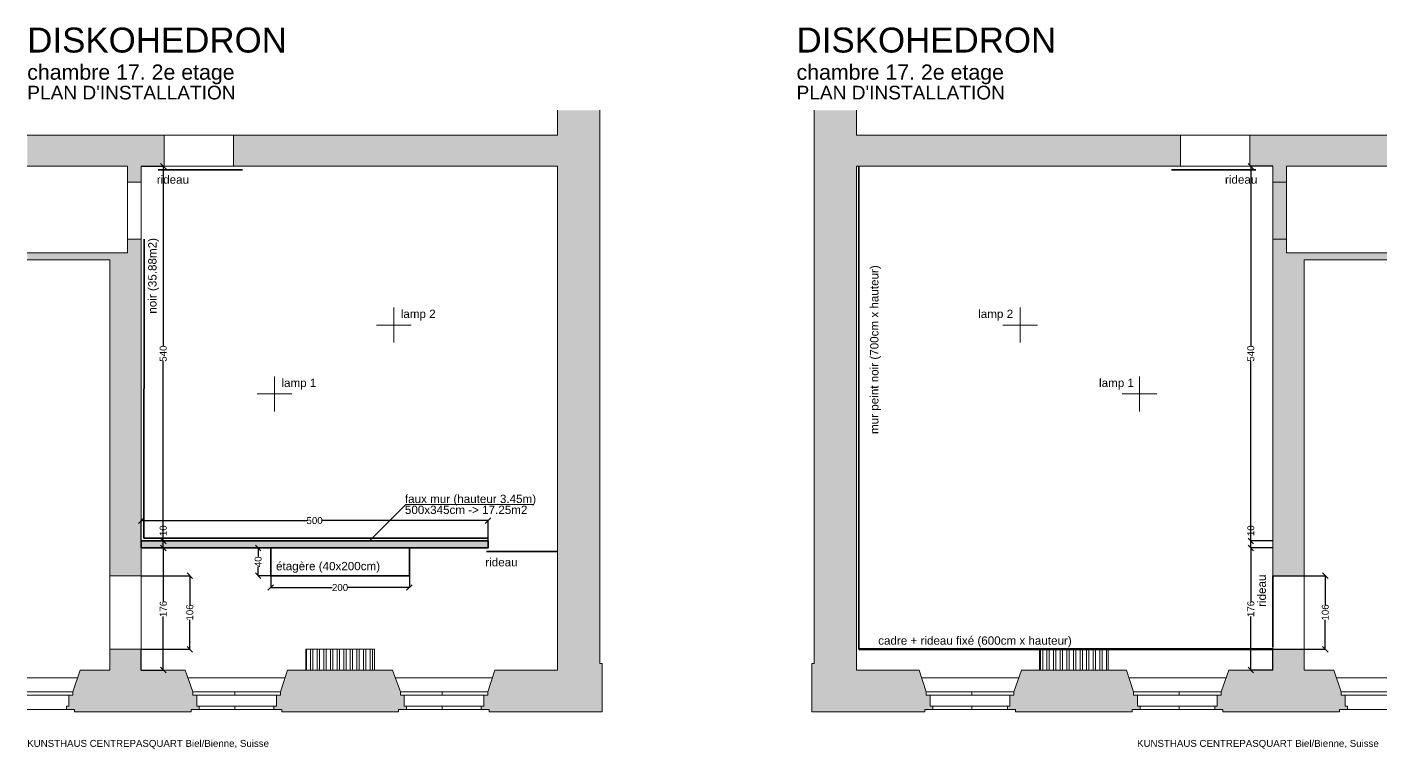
# Model space of a CAD drawing. Header units: millimetres. Extents: x -164 to 1796, y -2269 to 790.
# Drawn here: x -164 to 1796, y -249 to 790 of the extents above; entities that cross this region are included whole.
import ezdxf

# ---------------------------------------------------------------- set-up
doc = ezdxf.new("R2010")
doc.units = ezdxf.units.MM
for name, color, linetype, lineweight in [('dimensions', 251, 'Continuous', 13), ('intervention', 230, 'Continuous', 35), ('invisible', 253, 'Continuous', 5), ('murs', 7, 'Continuous', 15), ('thin', 251, 'Continuous', 9)]:
    doc.layers.add(name, color=color, linetype=linetype, lineweight=lineweight)
doc.styles.get("Standard").update_dxf_attribs({"font": 'arial.ttf'})
doc.linetypes.add('ZIGZAG', pattern='A,0.00254,-5.08,[131,ltypeshp.shx,S=5.08,R=0,X=-5.08,Y=0],-10.16,[131,ltypeshp.shx,S=5.08,R=180,X=5.08,Y=0],-5.08', length=20.32254)
doc.dimstyles.get("Standard").update_dxf_attribs({"dimtxt": 10, "dimasz": 8, "dimexe": 0.18, "dimexo": 0.0625, "dimgap": 0.09, "dimtad": 0, "dimdec": 0, "dimzin": 0, "dimdsep": 46, "dimtxsty": 'Standard', "dimblk": 'OBLIQUE', "dimcen": 0.09, "dimadec": 0, "dimazin": 0, "dimtfac": 1, "dimtdec": 0, "dimtofl": 0, "dimtmove": 0, "dimatfit": 3, "dimldrblk": 'OBLIQUE', "dimfxl": 1, "dimtolj": 1, "dimtzin": 0, "dimarcsym": 0})

# ---------------------------------------------------------------- blocks, each defined once
blk = doc.blocks.new('_Oblique')
at = {"color": 0, "linetype": 'ByBlock', "lineweight": -2}
blk.add_line((-0.5, -0.5), (0.5, 0.5), dxfattribs=at)
blk = doc.blocks.new('*D1')
at = {"layer": 'Defpoints', "color": 0, "transparency": 16777216}
for p in [(500, 79.3), (0, 50), (500, 50)]:
    blk.add_point(p, dxfattribs=at)
at = {"layer": 'dimensions', "color": 0, "lineweight": -2, "transparency": 16777216}
for p, q in [((0, 50.1), (0, 79.4)), ((0, 79.3), (238.9, 79.3)), ((500, 79.3), (261.1, 79.3)), ((500, 50.1), (500, 79.4))]:
    blk.add_line(p, q, dxfattribs=at)
at = {"layer": 'dimensions', "color": 0, "lineweight": -2, "transparency": 16777216, "xscale": 8, "yscale": 8, "zscale": 8, "rotation": 180}
blk.add_blockref('_Oblique', (0, 79.3), dxfattribs=at)
at = {"layer": 'dimensions', "color": 0, "lineweight": -2, "transparency": 16777216, "xscale": 8, "yscale": 8, "zscale": 8}
blk.add_blockref('_Oblique', (500, 79.3), dxfattribs=at)
at = {"layer": 'dimensions', "color": 0, "transparency": 16777216, "insert": (250, 79.3), "char_height": 10, "attachment_point": 5}
blk.add_mtext('\\A1;500', dxfattribs=at)
blk = doc.blocks.new('*D2')
at = {"layer": 'Defpoints', "color": 0, "transparency": 16777216}
for p in [(0, 40), (31.8, 40), (0, -136)]:
    blk.add_point(p, dxfattribs=at)
at = {"layer": 'dimensions', "color": 0, "lineweight": -2, "transparency": 16777216}
for p, q in [((0.1, 40), (31.9, 40)), ((31.8, 40), (31.8, -37.3)), ((31.8, -136), (31.8, -58.7)), ((0.1, -136), (31.9, -136))]:
    blk.add_line(p, q, dxfattribs=at)
at = {"layer": 'dimensions', "color": 0, "lineweight": -2, "transparency": 16777216, "xscale": 8, "yscale": 8, "zscale": 8}
for p, rotation in [((31.8, 40), 90), ((31.8, -136), 270)]:
    blk.add_blockref('_Oblique', p, dxfattribs=dict(at, rotation=rotation))
at = {"layer": 'dimensions', "color": 0, "transparency": 16777216, "insert": (31.8, -48), "char_height": 10, "attachment_point": 5, "rotation": 90}
blk.add_mtext('\\A1;176', dxfattribs=at)
blk = doc.blocks.new('*D3')
at = {"layer": 'Defpoints', "color": 0, "transparency": 16777216}
for p in [(0, 590), (31.8, 590), (0, 50.1)]:
    blk.add_point(p, dxfattribs=at)
at = {"layer": 'dimensions', "color": 0, "lineweight": -2, "transparency": 16777216}
for p, q in [((0.1, 590), (31.9, 590)), ((31.8, 590), (31.8, 331.2)), ((31.8, 50.1), (31.8, 308.9)), ((0.1, 50.1), (31.9, 50.1))]:
    blk.add_line(p, q, dxfattribs=at)
at = {"layer": 'dimensions', "color": 0, "lineweight": -2, "transparency": 16777216, "xscale": 8, "yscale": 8, "zscale": 8}
for p, rotation in [((31.8, 590), 90), ((31.8, 50.1), 270)]:
    blk.add_blockref('_Oblique', p, dxfattribs=dict(at, rotation=rotation))
at = {"layer": 'dimensions', "color": 0, "transparency": 16777216, "insert": (31.8, 320), "char_height": 10, "attachment_point": 5, "rotation": 90}
blk.add_mtext('\\A1;540', dxfattribs=at)
blk = doc.blocks.new('*D4')
at = {"layer": 'Defpoints', "color": 0, "transparency": 16777216}
for p in [(0.6, 50), (0.6, 40), (31.8, 50)]:
    blk.add_point(p, dxfattribs=at)
at = {"layer": 'dimensions', "color": 0, "lineweight": -2, "transparency": 16777216}
for p, q in [((0.7, 50), (31.9, 50)), ((0.7, 40), (31.9, 40)), ((31.8, 50), (31.8, 58)), ((31.8, 40), (31.8, 50))]:
    blk.add_line(p, q, dxfattribs=at)
at = {"layer": 'dimensions', "color": 0, "lineweight": -2, "transparency": 16777216, "xscale": 8, "yscale": 8, "zscale": 8}
for p, rotation in [((31.8, 50), 90), ((31.8, 40), 270)]:
    blk.add_blockref('_Oblique', p, dxfattribs=dict(at, rotation=rotation))
at = {"layer": 'dimensions', "color": 0, "transparency": 16777216, "insert": (31.8, 64.8), "char_height": 10, "attachment_point": 5, "rotation": 90}
blk.add_mtext('\\A1;10', dxfattribs=at)
blk = doc.blocks.new('*D6')
at = {"layer": 'Defpoints', "color": 0, "transparency": 16777216}
for p in [(186.7, 40), (168.6, 0), (186.7, 0)]:
    blk.add_point(p, dxfattribs=at)
at = {"layer": 'dimensions', "color": 0, "lineweight": -2, "transparency": 16777216}
for p, q in [((186.7, 40), (168.4, 40)), ((168.6, 40), (168.6, 27.4)), ((186.7, 0), (168.4, 0)), ((168.6, 0), (168.6, 12.6))]:
    blk.add_line(p, q, dxfattribs=at)
at = {"layer": 'dimensions', "color": 0, "lineweight": -2, "transparency": 16777216, "xscale": 8, "yscale": 8, "zscale": 8}
for p, rotation in [((168.6, 40), 90), ((168.6, 0), 270)]:
    blk.add_blockref('_Oblique', p, dxfattribs=dict(at, rotation=rotation))
at = {"layer": 'dimensions', "color": 0, "transparency": 16777216, "insert": (168.6, 20), "char_height": 10, "attachment_point": 5, "rotation": 90}
blk.add_mtext('\\A1;40', dxfattribs=at)
blk = doc.blocks.new('*D7')
at = {"layer": 'Defpoints', "color": 0, "transparency": 16777216}
for p in [(186.7, 0), (386.7, 0), (386.7, -17.1)]:
    blk.add_point(p, dxfattribs=at)
at = {"layer": 'dimensions', "color": 0, "lineweight": -2, "transparency": 16777216}
for p, q in [((186.7, -0.1), (186.7, -17.3)), ((186.7, -17.1), (275.5, -17.1)), ((386.7, -17.1), (297.9, -17.1)), ((386.7, -0.1), (386.7, -17.3))]:
    blk.add_line(p, q, dxfattribs=at)
at = {"layer": 'dimensions', "color": 0, "lineweight": -2, "transparency": 16777216, "xscale": 8, "yscale": 8, "zscale": 8, "rotation": 180}
blk.add_blockref('_Oblique', (186.7, -17.1), dxfattribs=at)
at = {"layer": 'dimensions', "color": 0, "lineweight": -2, "transparency": 16777216, "xscale": 8, "yscale": 8, "zscale": 8}
blk.add_blockref('_Oblique', (386.7, -17.1), dxfattribs=at)
at = {"layer": 'dimensions', "color": 0, "transparency": 16777216, "insert": (286.7, -17.1), "char_height": 10, "attachment_point": 5}
blk.add_mtext('\\A1;200', dxfattribs=at)
blk = doc.blocks.new('*D8')
at = {"layer": 'Defpoints', "color": 0, "transparency": 16777216}
for p in [(0, 0), (0, -106), (70.1, -106)]:
    blk.add_point(p, dxfattribs=at)
at = {"layer": 'murs', "color": 0, "lineweight": -2, "transparency": 16777216}
for p, q in [((0.1, 0), (70.3, 0)), ((70.1, 0), (70.1, -42.3)), ((70.1, -106), (70.1, -63.7)), ((0.1, -106), (70.3, -106))]:
    blk.add_line(p, q, dxfattribs=at)
at = {"layer": 'murs', "color": 0, "lineweight": -2, "transparency": 16777216, "xscale": 8, "yscale": 8, "zscale": 8}
for p, rotation in [((70.1, 0), 90), ((70.1, -106), 270)]:
    blk.add_blockref('_Oblique', p, dxfattribs=dict(at, rotation=rotation))
at = {"layer": 'murs', "color": 0, "transparency": 16777216, "insert": (70.1, -53), "char_height": 10, "attachment_point": 5, "rotation": 90}
blk.add_mtext('\\A1;106', dxfattribs=at)
blk = doc.blocks.new('*D11')
at = {"layer": 'Defpoints', "color": 0, "transparency": 16777216}
for p in [(1599.7, 40), (1631.4, 40), (1631.4, -136)]:
    blk.add_point(p, dxfattribs=at)
at = {"layer": 'dimensions', "color": 0, "lineweight": -2, "transparency": 16777216}
for p, q in [((1631.3, 40), (1599.5, 40)), ((1599.7, 40), (1599.7, -37.3)), ((1599.7, -136), (1599.7, -58.7)), ((1631.3, -136), (1599.5, -136))]:
    blk.add_line(p, q, dxfattribs=at)
at = {"layer": 'dimensions', "color": 0, "lineweight": -2, "transparency": 16777216, "xscale": 8, "yscale": 8, "zscale": 8}
for p, rotation in [((1599.7, 40), 90), ((1599.7, -136), 270)]:
    blk.add_blockref('_Oblique', p, dxfattribs=dict(at, rotation=rotation))
at = {"layer": 'dimensions', "color": 0, "transparency": 16777216, "insert": (1599.7, -48), "char_height": 10, "attachment_point": 5, "rotation": 90}
blk.add_mtext('\\A1;176', dxfattribs=at)
blk = doc.blocks.new('*D12')
at = {"layer": 'Defpoints', "color": 0, "transparency": 16777216}
for p in [(1599.7, 590), (1631.4, 590), (1631.4, 50.1)]:
    blk.add_point(p, dxfattribs=at)
at = {"layer": 'dimensions', "color": 0, "lineweight": -2, "transparency": 16777216}
for p, q in [((1631.3, 590), (1599.5, 590)), ((1599.7, 590), (1599.7, 331.2)), ((1599.7, 50.1), (1599.7, 308.9)), ((1631.3, 50.1), (1599.5, 50.1))]:
    blk.add_line(p, q, dxfattribs=at)
at = {"layer": 'dimensions', "color": 0, "lineweight": -2, "transparency": 16777216, "xscale": 8, "yscale": 8, "zscale": 8}
for p, rotation in [((1599.7, 590), 90), ((1599.7, 50.1), 270)]:
    blk.add_blockref('_Oblique', p, dxfattribs=dict(at, rotation=rotation))
at = {"layer": 'dimensions', "color": 0, "transparency": 16777216, "insert": (1599.7, 320), "char_height": 10, "attachment_point": 5, "rotation": 90}
blk.add_mtext('\\A1;540', dxfattribs=at)
blk = doc.blocks.new('*D9')
at = {"layer": 'Defpoints', "color": 0, "transparency": 16777216}
for p in [(1599.7, 50), (1630.8, 50), (1630.8, 40)]:
    blk.add_point(p, dxfattribs=at)
at = {"layer": 'dimensions', "color": 0, "lineweight": -2, "transparency": 16777216}
for p, q in [((1630.7, 50), (1599.5, 50)), ((1630.7, 40), (1599.5, 40)), ((1599.7, 50), (1599.7, 58)), ((1599.7, 40), (1599.7, 50))]:
    blk.add_line(p, q, dxfattribs=at)
at = {"layer": 'dimensions', "color": 0, "lineweight": -2, "transparency": 16777216, "xscale": 8, "yscale": 8, "zscale": 8}
for p, rotation in [((1599.7, 50), 90), ((1599.7, 40), 270)]:
    blk.add_blockref('_Oblique', p, dxfattribs=dict(at, rotation=rotation))
at = {"layer": 'dimensions', "color": 0, "transparency": 16777216, "insert": (1599.7, 64.8), "char_height": 10, "attachment_point": 5, "rotation": 90}
blk.add_mtext('\\A1;10', dxfattribs=at)
blk = doc.blocks.new('*D15')
at = {"layer": 'Defpoints', "color": 0, "transparency": 16777216}
for p in [(1631.4, 0), (1631.4, -106), (1707.1, -106)]:
    blk.add_point(p, dxfattribs=at)
at = {"layer": 'murs', "color": 0, "lineweight": -2, "transparency": 16777216}
for p, q in [((1631.5, 0), (1707.3, 0)), ((1707.1, 0), (1707.1, -42.3)), ((1707.1, -106), (1707.1, -63.7)), ((1631.5, -106), (1707.3, -106))]:
    blk.add_line(p, q, dxfattribs=at)
at = {"layer": 'murs', "color": 0, "lineweight": -2, "transparency": 16777216, "xscale": 8, "yscale": 8, "zscale": 8}
for p, rotation in [((1707.1, 0), 90), ((1707.1, -106), 270)]:
    blk.add_blockref('_Oblique', p, dxfattribs=dict(at, rotation=rotation))
at = {"layer": 'murs', "color": 0, "transparency": 16777216, "insert": (1707.1, -53), "char_height": 10, "attachment_point": 5, "rotation": 90}
blk.add_mtext('\\A1;106', dxfattribs=at)

msp = doc.modelspace()

# ---------------------------------------------------------------- hatches: boundary and pattern name
at = {"layer": 'intervention'}
h = msp.add_hatch(color=256, dxfattribs=at)
h.dxf.hatch_style = 1
h.paths.add_polyline_path([(500, 50), (0, 50), (0, 40), (500, 40)])
at = {"layer": 'murs'}
h = msp.add_hatch(color=254, dxfattribs=at)
h.dxf.hatch_style = 1
h.paths.add_polyline_path([(661.4, 670.7), (600, 670.7), (600, 635), (133, 635), (133, 590), (600, 590), (600, -136), (510, -136), (499.5, -167.3), (499.5, -172.3), (493.8, -172.3), (493.8, -188), (490.3, -188), (490.3, -193), (501.8, -193), (501.8, -196), (600, -196), (664.8, -196), (664.8, -126.4), (661.4, -126.4)])
h.paths.add_polyline_path([(33, 635), (-164.3, 635), (-164.3, 590), (-19.6, 590), (-19.6, 567.1), (0, 567.1), (0, 590), (33, 590)])
h.paths.add_polyline_path([(0, 484.9), (-19.6, 484.9), (-19.6, 465.3), (-164.3, 465.3), (-164.3, 455.2), (-45, 455.2), (-45, 0), (0, 0)])
h.paths.add_polyline_path([(63.4, -136), (0, -136), (0, -106), (-45, -106), (-45, -136), (-88.1, -136), (-98.6, -167.3), (-98.6, -172.3), (-104.3, -172.3), (-104.3, -188), (-107.8, -188), (-107.8, -193), (-96.3, -193), (-96.3, -196), (71.9, -196), (71.9, -193), (83.4, -193), (83.4, -188), (80.3, -188), (80.3, -172.3), (74.6, -172.3), (74.6, -167.3)])
h.paths.add_polyline_path([(379.2, -172.3), (373.6, -172.3), (373.6, -167.3), (362.4, -136), (211.1, -136), (200.6, -167.3), (200.6, -172.3), (194.9, -172.3), (194.9, -188), (191.4, -188), (191.4, -193), (202.9, -193), (202.9, -196), (370.8, -196), (370.8, -193), (382.3, -193), (382.3, -188), (379.2, -188)], flags=17)
h = msp.add_hatch(color=254, dxfattribs=at)
h.dxf.hatch_style = 1
h.paths.add_polyline_path([(1651, 567.1), (1631.4, 567.1), (1631.4, 484.9), (1651, 484.9)])
h.paths.add_polyline_path([(970, 670.7), (1031.4, 670.7), (1031.4, 635), (1498.4, 635), (1498.4, 590), (1031.4, 590), (1031.4, -136), (1121.4, -136), (1131.9, -167.3), (1131.9, -172.3), (1137.6, -172.3), (1137.6, -188), (1141.1, -188), (1141.1, -193), (1129.6, -193), (1129.6, -196), (1031.4, -196), (966.6, -196), (966.6, -126.4), (970, -126.4)])
h.paths.add_polyline_path([(1598.4, 635), (1795.8, 635), (1795.8, 590), (1651, 590), (1651, 567.1), (1631.4, 567.1), (1631.4, 590), (1598.4, 590)])
h.paths.add_polyline_path([(1631.4, 484.9), (1651, 484.9), (1651, 465.3), (1795.8, 465.3), (1795.8, 455.2), (1676.4, 455.2), (1676.4, 0), (1631.4, 0)])
h.paths.add_polyline_path([(1568, -136), (1631.4, -136), (1631.4, -106), (1676.4, -106), (1676.4, -136), (1719.5, -136), (1730, -167.3), (1730, -172.3), (1735.7, -172.3), (1735.7, -188), (1739.2, -188), (1739.2, -193), (1727.7, -193), (1727.7, -196), (1559.5, -196), (1559.5, -193), (1548, -193), (1548, -188), (1551.1, -188), (1551.1, -172.3), (1556.8, -172.3), (1556.8, -167.3)])
h.paths.add_polyline_path([(1252.2, -172.3), (1257.9, -172.3), (1257.9, -167.3), (1269.1, -136), (1420.3, -136), (1430.8, -167.3), (1430.8, -172.3), (1436.5, -172.3), (1436.5, -188), (1440, -188), (1440, -193), (1428.5, -193), (1428.5, -196), (1260.6, -196), (1260.6, -193), (1249.1, -193), (1249.1, -188), (1252.2, -188)], flags=17)
at = {"layer": 'thin'}
h = msp.add_hatch(dxfattribs=at)
h.set_pattern_fill('STEEL', color=256, scale=3, angle=45)
h.set_pattern_definition([(90, (0, 0), (-9.525, 2e-15), []), (90, (-3.368, 3.368), (-9.525, 2e-15), [])])
h.paths.add_polyline_path([(336.2, -106), (237.3, -106), (237.3, -136), (336.2, -136)])
h = msp.add_hatch(dxfattribs=at)
h.set_pattern_fill('STEEL', color=256, scale=3, angle=45)
h.set_pattern_definition([(90, (1109.166, 0), (-9.525, 2e-15), []), (90, (1105.798, 3.368), (-9.525, 2e-15), [])])
h.paths.add_polyline_path([(1295.2, -136), (1394.1, -136), (1394.1, -106), (1295.2, -106)])

# ---------------------------------------------------------------- linework, layer by layer
for p, q in [((0, -136), (0, -106)), ((1631.4, -136), (1631.4, -106))]:
    msp.add_line(p, q)
at = {"layer": 'dimensions'}
msp.add_lwpolyline([(329, 50), (381.7, 102.8), (565.4, 102.8)], dxfattribs=at)
at = {"layer": 'intervention', "linetype": 'ZIGZAG'}
for p, q in [((24.6, 585), (146, 585)), ((1606.8, 585), (1485.4, 585)), ((497.6, 35), (600, 35)), ((1631.4, 0), (1631.4, -102.4))]:
    msp.add_line(p, q, dxfattribs=at)
at = {"layer": 'intervention', "lineweight": 80}
msp.add_line((1631.5, -106), (1034.7, -106), dxfattribs=at)
at = {"layer": 'intervention'}
for points in [[(1034.7, -106), (1034.8, 590)], [(500, 54.1), (4, 54.1), (4.1, 484.9)]]:
    msp.add_lwpolyline(points, dxfattribs=at)
for points in [[(0, 40), (500, 40), (500, 50), (0, 50)], [(186.7, 0), (386.7, 0), (386.7, 40), (186.7, 40)]]:
    msp.add_lwpolyline(points, close=True, dxfattribs=at)
at = {"layer": 'invisible'}
for p, q in [((33, 635), (133, 635)), ((1598.4, 635), (1498.4, 635)), ((33, 590), (133, 590)), ((1598.4, 590), (1498.4, 590)), ((-45, 0), (-45, -106)), ((0, 0), (0, -106)), ((1631.4, 0), (1631.4, -106)), ((1676.4, 0), (1676.4, -106))]:
    msp.add_line(p, q, dxfattribs=at)
at = {"layer": 'murs'}
for p, q in [((1631.4, 484.9), (1651, 484.9)), ((364.1, 386.3), (364.1, 336.1)), ((1267.3, 386.3), (1267.3, 336.1)), ((339, 361.2), (389.3, 361.2)), ((1292.4, 361.2), (1242.1, 361.2)), ((192.1, 287), (192.1, 236.8)), ((1439.3, 287), (1439.3, 236.8)), ((167, 261.9), (217.3, 261.9)), ((1464.4, 261.9), (1414.1, 261.9))]:
    msp.add_line(p, q, dxfattribs=at)
for points in [[(661.4, 670.7), (661.4, -126.4), (664.8, -126.4), (664.8, -196), (600, -196), (501.8, -196), (501.8, -193), (490.3, -193), (490.3, -188), (493.8, -188), (493.8, -172.3), (499.5, -172.3), (499.5, -167.3), (510, -136), (600, -136), (600, 590), (133, 590), (133, 635), (600, 635), (600, 670.7)], [(970, 670.7), (970, -126.4), (966.6, -126.4), (966.6, -196), (1031.4, -196), (1129.6, -196), (1129.6, -193), (1141.1, -193), (1141.1, -188), (1137.6, -188), (1137.6, -172.3), (1131.9, -172.3), (1131.9, -167.3), (1121.4, -136), (1031.4, -136), (1031.4, 590), (1498.4, 590), (1498.4, 635), (1031.4, 635), (1031.4, 670.7)], [(-164.3, 635), (33, 635), (33, 590), (0, 590), (0, 567.1), (-19.6, 567.1), (-19.6, 590), (-164.3, 590)], [(1795.8, 635), (1598.4, 635), (1598.4, 590), (1631.4, 590), (1631.4, 567.1), (1651, 567.1), (1651, 590), (1795.8, 590)], [(1795.8, 465.3), (1651, 465.3), (1651, 567.1), (1631.4, 567.1), (1631.4, 0), (1676.4, 0), (1676.4, 455.2), (1795.8, 455.2)], [(-164.3, 465.3), (-19.6, 465.3), (-19.6, 484.9), (0, 484.9), (0, 0), (-45, 0), (-45, 455.2), (-164.3, 455.2)]]:
    msp.add_lwpolyline(points, dxfattribs=at)
for points in [[(80.3, -172.3), (80.3, -188), (83.4, -188), (83.4, -193), (71.9, -193), (71.9, -196), (-96.3, -196), (-96.3, -193), (-107.8, -193), (-107.8, -188), (-104.3, -188), (-104.3, -172.3), (-98.6, -172.3), (-98.6, -167.3), (-88.1, -136), (-45, -136), (-45, -106), (0, -106), (0, -136), (63.4, -136), (74.6, -167.3), (74.6, -172.3)], [(1551.1, -172.3), (1551.1, -188), (1548, -188), (1548, -193), (1559.5, -193), (1559.5, -196), (1727.7, -196), (1727.7, -193), (1739.2, -193), (1739.2, -188), (1735.7, -188), (1735.7, -172.3), (1730, -172.3), (1730, -167.3), (1719.5, -136), (1676.4, -136), (1676.4, -106), (1631.4, -106), (1631.4, -136), (1568, -136), (1556.8, -167.3), (1556.8, -172.3)], [(202.9, -196), (202.9, -193), (191.4, -193), (191.4, -188), (194.9, -188), (194.9, -172.3), (200.6, -172.3), (200.6, -167.3), (211.1, -136), (362.4, -136), (373.6, -167.3), (373.6, -172.3), (379.2, -172.3), (379.2, -188), (382.3, -188), (382.3, -193), (370.8, -193), (370.8, -196)], [(1428.5, -196), (1428.5, -193), (1440, -193), (1440, -188), (1436.5, -188), (1436.5, -172.3), (1430.8, -172.3), (1430.8, -167.3), (1420.3, -136), (1269.1, -136), (1257.9, -167.3), (1257.9, -172.3), (1252.2, -172.3), (1252.2, -188), (1249.1, -188), (1249.1, -193), (1260.6, -193), (1260.6, -196)]]:
    msp.add_lwpolyline(points, close=True, dxfattribs=at)
at = {"layer": 'thin'}
for p, q in [((-19.6, 567.1), (-19.6, 484.9)), ((0, 567.1), (0, 484.9)), ((1631.4, 567.1), (1631.4, 484.9)), ((1651, 567.1), (1651, 484.9)), ((-164.3, -147.2), (-91.7, -147.2)), ((67.3, -147.2), (207.5, -147.2)), ((366.2, -147.2), (506.4, -147.2)), ((1265.2, -147.2), (1125, -147.2)), ((1564.1, -147.2), (1424, -147.2)), ((1795.8, -147.2), (1723.1, -147.2)), ((-164.3, -167.3), (-98.6, -167.3)), ((-98.6, -172.3), (-164.3, -172.3)), ((74.6, -167.3), (134.8, -167.3)), ((74.6, -172.3), (74.6, -168.1)), ((80.3, -172.3), (74.6, -172.3)), ((134.8, -172.3), (74.6, -172.3)), ((134.8, -172.3), (134.8, -167.3)), ((134.8, -167.3), (200.6, -167.3)), ((200.6, -172.3), (134.8, -172.3)), ((373.6, -167.3), (433.7, -167.3)), ((373.6, -172.3), (373.6, -168.1)), ((379.2, -172.3), (373.6, -172.3)), ((433.7, -172.3), (373.6, -172.3)), ((433.7, -172.3), (433.7, -167.3)), ((433.7, -167.3), (499.5, -167.3)), ((499.5, -172.3), (433.7, -172.3)), ((1197.7, -167.3), (1131.9, -167.3)), ((1131.9, -172.3), (1197.7, -172.3)), ((1197.7, -172.3), (1197.7, -167.3)), ((1257.9, -167.3), (1197.7, -167.3)), ((1197.7, -172.3), (1257.9, -172.3)), ((1252.2, -172.3), (1257.9, -172.3)), ((1257.9, -172.3), (1257.9, -168.1)), ((1496.6, -167.3), (1430.8, -167.3)), ((1430.8, -172.3), (1496.6, -172.3)), ((1496.6, -172.3), (1496.6, -167.3)), ((1556.8, -167.3), (1496.6, -167.3)), ((1496.6, -172.3), (1556.8, -172.3)), ((1551.1, -172.3), (1556.8, -172.3)), ((1556.8, -172.3), (1556.8, -168.1)), ((1795.8, -167.3), (1730, -167.3)), ((1730, -172.3), (1795.8, -172.3)), ((-107.8, -193), (-164.3, -193)), ((134.8, -193), (134.8, -188)), ((134.8, -188), (191.4, -188)), ((191.4, -193), (134.8, -193)), ((433.7, -193), (433.7, -188)), ((433.7, -188), (490.3, -188)), ((490.3, -193), (433.7, -193)), ((1197.7, -188), (1141.1, -188)), ((1141.1, -193), (1197.7, -193)), ((1197.7, -193), (1197.7, -188)), ((1496.6, -188), (1440, -188)), ((1440, -193), (1496.6, -193)), ((1496.6, -193), (1496.6, -188)), ((1739.2, -193), (1795.8, -193))]:
    msp.add_line(p, q, dxfattribs=at)
for points in [[(237.3, -136), (336.2, -136), (336.2, -106), (237.3, -106), (237.3, -136)], [(1394.1, -136), (1295.2, -136), (1295.2, -106), (1394.1, -106), (1394.1, -136)], [(191.4, -193), (134.8, -193), (134.8, -189)], [(490.3, -193), (433.7, -193), (433.7, -189)], [(1141.1, -193), (1197.7, -193), (1197.7, -189)], [(1440, -193), (1496.6, -193), (1496.6, -189)]]:
    msp.add_lwpolyline(points, dxfattribs=at)
for points in [[(134.8, -188), (83.4, -188), (83.4, -193), (134.8, -193)], [(433.7, -188), (382.3, -188), (382.3, -193), (433.7, -193)], [(1197.7, -188), (1249.1, -188), (1249.1, -193), (1197.7, -193)], [(1496.6, -188), (1548, -188), (1548, -193), (1496.6, -193)]]:
    msp.add_lwpolyline(points, close=True, dxfattribs=at)

# ---------------------------------------------------------------- texts
at = {"layer": 'intervention'}
for s, p in [('rideau', (22.4, 564.9)), ('rideau', (1562.5, 564.9)), ('faux mur (hauteur 3.45m)', (380.2, 104.7)), ('500x345cm -> 17.25m2', (380.2, 88.9)), ('étagère (40x200cm)', (194.4, 7.8)), ('rideau', (496.1, 13.4)), ('cadre + rideau fixé (600cm x hauteur)', (1062.5, -99.5))]:
    msp.add_text(s, height=12, dxfattribs=at).set_placement(p)
for s, p in [('noir (35.88m2)', (22.1, 377.6)), ('mur peint noir (700cm x hauteur)', (1062.9, 204.2)), ('rideau', (1621.4, -45))]:
    msp.add_text(s, height=12, rotation=90, dxfattribs=at).set_placement(p)
at = {"layer": 'murs'}
for s, height, p in [('DISKOHEDRON', 36, (-164.3, 753.9)), ('DISKOHEDRON', 36, (944.8, 753.9)), ('chambre 17. 2e etage', 22, (-164.3, 714.7)), ('chambre 17. 2e etage', 22, (944.8, 714.7)), ("PLAN D'INSTALLATION", 19.7, (-164.3, 686.3)), ("PLAN D'INSTALLATION", 19.7, (944.8, 686.3)), ('lamp 2 ', 12, (374.2, 371.3)), ('lamp 2 ', 12, (1206.7, 371.3)), ('lamp 1 ', 12, (202.2, 271.9)), ('lamp 1 ', 12, (1380.9, 271.9))]:
    msp.add_text(s, height=height, dxfattribs=at).set_placement(p)
at = {"layer": 'thin'}
for p in [(-164.3, -246.7), (1435.7, -246.7)]:
    msp.add_text('KUNSTHAUS CENTREPASQUART\u2028 Biel/Bienne, Suisse\u2029', height=10, dxfattribs=at).set_placement(p)

# ---------------------------------------------------------------- dimensions: what is measured, and where the dimension line sits
at = {"layer": 'dimensions'}
for p1, p2, distance, picture, middle in [((0, 50.1), (0, 590), -31.8, '*D3', (31.8, 320)), ((1631.4, 50.1), (1631.4, 590), 31.8, '*D12', (1599.7, 320)), ((0, 50), (500, 50), 29.3, '*D1', (250, 79.3)), ((0.6, 40), (0.6, 50), -31.1, '*D4', (31.8, 64.8)), ((1630.8, 40), (1630.8, 50), 31.1, '*D9', (1599.7, 64.8)), ((0, -136), (0, 40), -31.8, '*D2', (31.8, -48)), ((1631.4, -136), (1631.4, 40), 31.8, '*D11', (1599.7, -48))]:
    dim = msp.add_aligned_dim(p1=p1, p2=p2, distance=distance, dimstyle='Standard', dxfattribs=at)
    dim.commit()
    dim.dimension.update_dxf_attribs({"geometry": picture, "text_midpoint": middle})
dim = msp.add_linear_dim(base=(168.6, 0), p1=(186.7, 40), p2=(186.7, 0), angle=90, dimstyle='Standard', dxfattribs=at)
dim.commit()
dim.dimension.update_dxf_attribs({"geometry": '*D6', "text_midpoint": (168.6, 20)})
dim = msp.add_linear_dim(base=(386.7, -17.1), p1=(186.7, 0), p2=(386.7, 0), dimstyle='Standard', dxfattribs=at)
dim.commit()
dim.dimension.update_dxf_attribs({"geometry": '*D7', "text_midpoint": (286.7, -17.1)})
at = {"layer": 'murs'}
for base, p1, p2, picture, middle in [((70.1, -106), (0, 0), (0, -106), '*D8', (70.1, -53)), ((1707.1, -106), (1631.4, 0), (1631.4, -106), '*D15', (1707.1, -53))]:
    dim = msp.add_linear_dim(base=base, p1=p1, p2=p2, angle=90, dimstyle='Standard', dxfattribs=at)
    dim.commit()
    dim.dimension.update_dxf_attribs({"geometry": picture, "text_midpoint": middle})

doc.saveas('drawing.dxf')
